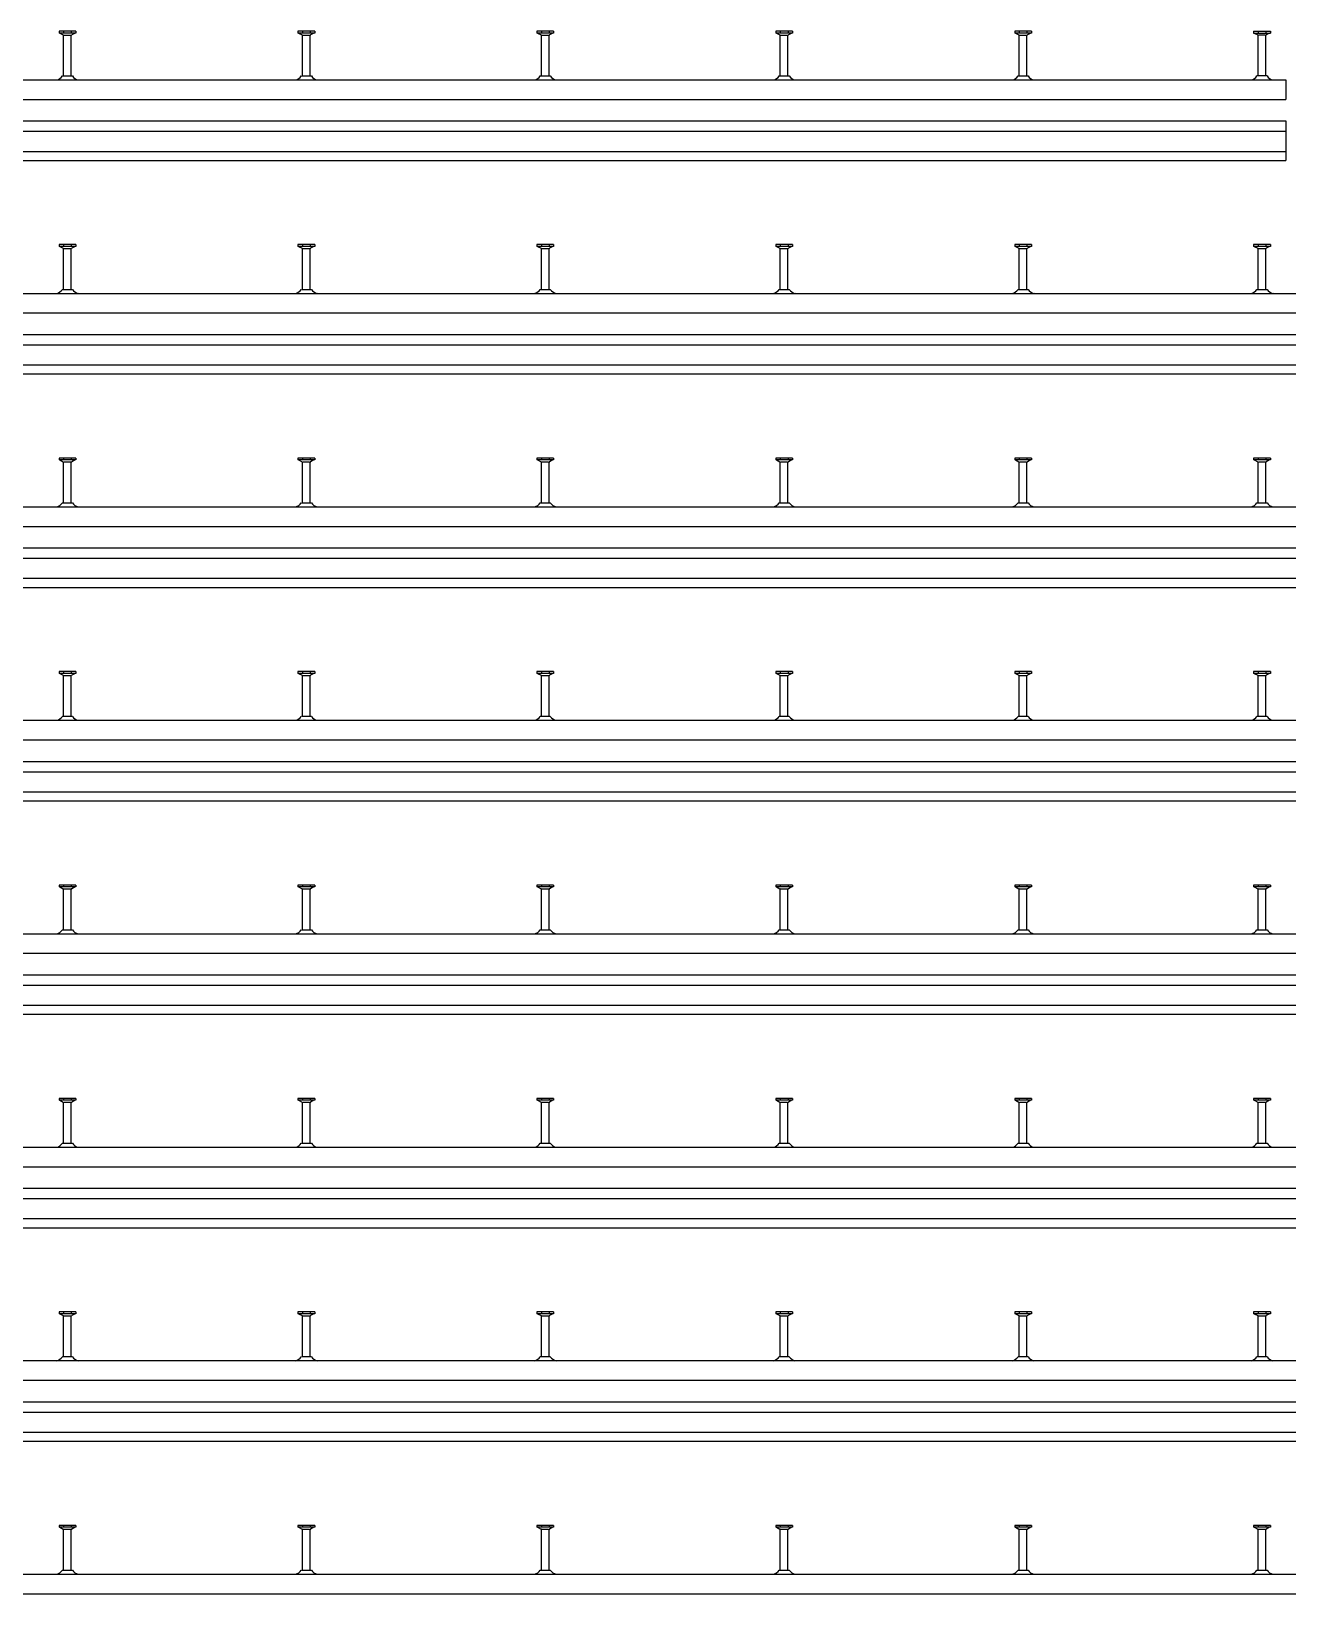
# Model space of a CAD drawing. Header units: millimetres. Extents: x -218 to 5913, y -3930 to 2743.
# Drawn here: x 1080 to 2395, y -2301 to -665 of the extents above; entities that cross this region are included whole.
import ezdxf

# ---------------------------------------------------------------- set-up
doc = ezdxf.new("R2010")
doc.units = ezdxf.units.MM
doc.header["$LTSCALE"] = 10
doc.layers.add('HALFEN', color=2, linetype='CONTINUOUS')

msp = doc.modelspace()

# ---------------------------------------------------------------- linework, layer by layer
at = {"layer": 'HALFEN'}
for p, q in [((1127, -665.2), (1109.5, -665.2)), ((1109.5, -665.2), (1109.5, -667.1)), ((1127, -667.1), (1109.5, -667.1)), ((1110.2, -667.1), (1113.8, -669)), ((1114.2, -665.5), (1114.2, -666.9)), ((1114.2, -712), (1114.2, -669.7)), ((1114.8, -669.2), (1121.7, -669.2)), ((1122.2, -712), (1122.2, -669.7)), ((1122.3, -665.5), (1122.3, -666.9)), ((1126.2, -667.1), (1122.7, -669)), ((1127, -665.2), (1127, -667.1)), ((1377, -665.2), (1359.5, -665.2)), ((1359.5, -665.2), (1359.5, -667.1)), ((1377, -667.1), (1359.5, -667.1)), ((1360.2, -667.1), (1363.8, -669)), ((1364.2, -665.5), (1364.2, -666.9)), ((1364.2, -712), (1364.2, -669.7)), ((1364.8, -669.2), (1371.7, -669.2)), ((1372.2, -712), (1372.2, -669.7)), ((1372.3, -665.5), (1372.3, -666.9)), ((1376.2, -667.1), (1372.7, -669)), ((1377, -665.2), (1377, -667.1)), ((1609.5, -665.2), (1609.5, -667.1)), ((1627, -665.2), (1609.5, -665.2)), ((1627, -667.1), (1609.5, -667.1)), ((1610.2, -667.1), (1613.8, -669)), ((1614.2, -665.5), (1614.2, -666.9)), ((1614.2, -712), (1614.2, -669.7)), ((1614.8, -669.2), (1621.7, -669.2)), ((1622.2, -712), (1622.2, -669.7)), ((1622.3, -665.5), (1622.3, -666.9)), ((1626.2, -667.1), (1622.7, -669)), ((1627, -665.2), (1627, -667.1)), ((1877, -665.2), (1859.5, -665.2)), ((1859.5, -665.2), (1859.5, -667.1)), ((1877, -667.1), (1859.5, -667.1)), ((1860.2, -667.1), (1863.8, -669)), ((1864.2, -665.5), (1864.2, -666.9)), ((1864.2, -712), (1864.2, -669.7)), ((1864.8, -669.2), (1871.7, -669.2)), ((1872.2, -712), (1872.2, -669.7)), ((1872.3, -665.5), (1872.3, -666.9)), ((1876.2, -667.1), (1872.7, -669)), ((1877, -665.2), (1877, -667.1)), ((2109.5, -665.2), (2109.5, -667.1)), ((2127, -665.2), (2109.5, -665.2)), ((2127, -667.1), (2109.5, -667.1)), ((2110.2, -667.1), (2113.8, -669)), ((2114.2, -665.5), (2114.2, -666.9)), ((2114.2, -712), (2114.2, -669.7)), ((2114.8, -669.2), (2121.7, -669.2)), ((2122.2, -712), (2122.2, -669.7)), ((2122.3, -665.5), (2122.3, -666.9)), ((2126.2, -667.1), (2122.7, -669)), ((2127, -665.2), (2127, -667.1)), ((2359.5, -665.2), (2377, -665.2)), ((2359.5, -665.2), (2359.5, -667.1)), ((2359.5, -667.1), (2377, -667.1)), ((2360.2, -667.1), (2363.8, -669)), ((2364.2, -665.5), (2364.2, -666.9)), ((2364.2, -712), (2364.2, -669.7)), ((2371.7, -669.2), (2364.8, -669.2)), ((2372.2, -712), (2372.2, -669.7)), ((2372.3, -665.5), (2372.3, -666.9)), ((2376.2, -667.1), (2372.7, -669)), ((2377, -665.2), (2377, -667.1)), ((-156.8, -716.2), (2393.2, -716.2)), ((1113, -712), (1123.5, -712)), ((1363, -712), (1373.5, -712)), ((1613, -712), (1623.5, -712)), ((1863, -712), (1873.5, -712)), ((2113, -712), (2123.5, -712)), ((2373.5, -712), (2363, -712)), ((2393.2, -716.2), (2393.2, -736.7)), ((-156.8, -736.7), (2393.2, -736.7)), ((-156.8, -759.2), (2393.2, -759.2)), ((2393.2, -759.2), (2393.2, -800.5)), ((-156.8, -770), (2393.2, -770)), ((-156.8, -791), (2393.2, -791)), ((-156.8, -800.5), (2393.2, -800.5)), ((1127, -888.7), (1109.5, -888.7)), ((1109.5, -888.7), (1109.5, -890.6)), ((1127, -890.6), (1109.5, -890.6)), ((1110.2, -890.6), (1113.8, -892.5)), ((1114.2, -889), (1114.2, -890.4)), ((1114.2, -935.5), (1114.2, -893.2)), ((1114.8, -892.7), (1121.7, -892.7)), ((1122.2, -935.5), (1122.2, -893.2)), ((1122.3, -889), (1122.3, -890.4)), ((1126.2, -890.6), (1122.7, -892.5)), ((1127, -888.7), (1127, -890.6)), ((1377, -888.7), (1359.5, -888.7)), ((1359.5, -888.7), (1359.5, -890.6)), ((1377, -890.6), (1359.5, -890.6)), ((1360.2, -890.6), (1363.8, -892.5)), ((1364.2, -889), (1364.2, -890.4)), ((1364.2, -935.5), (1364.2, -893.2)), ((1364.8, -892.7), (1371.7, -892.7)), ((1372.2, -935.5), (1372.2, -893.2)), ((1372.3, -889), (1372.3, -890.4)), ((1376.2, -890.6), (1372.7, -892.5)), ((1377, -888.7), (1377, -890.6)), ((1609.5, -888.7), (1609.5, -890.6)), ((1627, -888.7), (1609.5, -888.7)), ((1627, -890.6), (1609.5, -890.6)), ((1610.2, -890.6), (1613.8, -892.5)), ((1614.2, -889), (1614.2, -890.4)), ((1614.2, -935.5), (1614.2, -893.2)), ((1614.8, -892.7), (1621.7, -892.7)), ((1622.2, -935.5), (1622.2, -893.2)), ((1622.3, -889), (1622.3, -890.4)), ((1626.2, -890.6), (1622.7, -892.5)), ((1627, -888.7), (1627, -890.6)), ((1877, -888.7), (1859.5, -888.7)), ((1859.5, -888.7), (1859.5, -890.6)), ((1877, -890.6), (1859.5, -890.6)), ((1860.2, -890.6), (1863.8, -892.5)), ((1864.2, -889), (1864.2, -890.4)), ((1864.2, -935.5), (1864.2, -893.2)), ((1864.8, -892.7), (1871.7, -892.7)), ((1872.2, -935.5), (1872.2, -893.2)), ((1872.3, -889), (1872.3, -890.4)), ((1876.2, -890.6), (1872.7, -892.5)), ((1877, -888.7), (1877, -890.6)), ((2109.5, -888.7), (2109.5, -890.6)), ((2127, -888.7), (2109.5, -888.7)), ((2127, -890.6), (2109.5, -890.6)), ((2110.2, -890.6), (2113.8, -892.5)), ((2114.2, -889), (2114.2, -890.4)), ((2114.2, -935.5), (2114.2, -893.2)), ((2114.8, -892.7), (2121.7, -892.7)), ((2122.2, -935.5), (2122.2, -893.2)), ((2122.3, -889), (2122.3, -890.4)), ((2126.2, -890.6), (2122.7, -892.5)), ((2127, -888.7), (2127, -890.6)), ((2377, -888.7), (2359.5, -888.7)), ((2359.5, -888.7), (2359.5, -890.6)), ((2377, -890.6), (2359.5, -890.6)), ((2360.2, -890.6), (2363.8, -892.5)), ((2364.2, -889), (2364.2, -890.4)), ((2364.2, -935.5), (2364.2, -893.2)), ((2364.8, -892.7), (2371.7, -892.7)), ((2372.2, -935.5), (2372.2, -893.2)), ((2372.3, -889), (2372.3, -890.4)), ((2376.2, -890.6), (2372.7, -892.5)), ((2377, -888.7), (2377, -890.6)), ((-156.8, -939.7), (2643.2, -939.7)), ((1113, -935.5), (1123.5, -935.5)), ((1363, -935.5), (1373.5, -935.5)), ((1613, -935.5), (1623.5, -935.5)), ((1863, -935.5), (1873.5, -935.5)), ((2113, -935.5), (2123.5, -935.5)), ((2363, -935.5), (2373.5, -935.5)), ((-156.8, -960.2), (2643.2, -960.2)), ((-156.8, -982.7), (2643.2, -982.7)), ((-156.8, -993.5), (2643.2, -993.5)), ((-156.8, -1014.5), (2643.2, -1014.5)), ((-156.8, -1024), (2643.2, -1024)), ((1127, -1112.2), (1109.5, -1112.2)), ((1109.5, -1112.2), (1109.5, -1114.1)), ((1127, -1112.2), (1127, -1114.1)), ((1377, -1112.2), (1359.5, -1112.2)), ((1359.5, -1112.2), (1359.5, -1114.1)), ((1377, -1112.2), (1377, -1114.1)), ((1609.5, -1112.2), (1609.5, -1114.1)), ((1627, -1112.2), (1609.5, -1112.2)), ((1627, -1112.2), (1627, -1114.1)), ((1877, -1112.2), (1859.5, -1112.2)), ((1859.5, -1112.2), (1859.5, -1114.1)), ((1877, -1112.2), (1877, -1114.1)), ((2109.5, -1112.2), (2109.5, -1114.1)), ((2127, -1112.2), (2109.5, -1112.2)), ((2127, -1112.2), (2127, -1114.1)), ((2377, -1112.2), (2359.5, -1112.2)), ((2359.5, -1112.2), (2359.5, -1114.1)), ((2377, -1112.2), (2377, -1114.1)), ((1127, -1114.1), (1109.5, -1114.1)), ((1110.2, -1114.1), (1113.8, -1116)), ((1114.2, -1112.5), (1114.2, -1113.9)), ((1114.2, -1159), (1114.2, -1116.7)), ((1114.8, -1116.2), (1121.7, -1116.2)), ((1122.2, -1159), (1122.2, -1116.7)), ((1122.3, -1112.5), (1122.3, -1113.9)), ((1126.2, -1114.1), (1122.7, -1116)), ((1377, -1114.1), (1359.5, -1114.1)), ((1360.2, -1114.1), (1363.8, -1116)), ((1364.2, -1112.5), (1364.2, -1113.9)), ((1364.2, -1159), (1364.2, -1116.7)), ((1364.8, -1116.2), (1371.7, -1116.2)), ((1372.2, -1159), (1372.2, -1116.7)), ((1372.3, -1112.5), (1372.3, -1113.9)), ((1376.2, -1114.1), (1372.7, -1116)), ((1627, -1114.1), (1609.5, -1114.1)), ((1610.2, -1114.1), (1613.8, -1116)), ((1614.2, -1112.5), (1614.2, -1113.9)), ((1614.2, -1159), (1614.2, -1116.7)), ((1614.8, -1116.2), (1621.7, -1116.2)), ((1622.2, -1159), (1622.2, -1116.7)), ((1622.3, -1112.5), (1622.3, -1113.9)), ((1626.2, -1114.1), (1622.7, -1116)), ((1877, -1114.1), (1859.5, -1114.1)), ((1860.2, -1114.1), (1863.8, -1116)), ((1864.2, -1112.5), (1864.2, -1113.9)), ((1864.2, -1159), (1864.2, -1116.7)), ((1864.8, -1116.2), (1871.7, -1116.2)), ((1872.2, -1159), (1872.2, -1116.7)), ((1872.3, -1112.5), (1872.3, -1113.9)), ((1876.2, -1114.1), (1872.7, -1116)), ((2127, -1114.1), (2109.5, -1114.1)), ((2110.2, -1114.1), (2113.8, -1116)), ((2114.2, -1112.5), (2114.2, -1113.9)), ((2114.2, -1159), (2114.2, -1116.7)), ((2114.8, -1116.2), (2121.7, -1116.2)), ((2122.2, -1159), (2122.2, -1116.7)), ((2122.3, -1112.5), (2122.3, -1113.9)), ((2126.2, -1114.1), (2122.7, -1116)), ((2377, -1114.1), (2359.5, -1114.1)), ((2360.2, -1114.1), (2363.8, -1116)), ((2364.2, -1112.5), (2364.2, -1113.9)), ((2364.2, -1159), (2364.2, -1116.7)), ((2364.8, -1116.2), (2371.7, -1116.2)), ((2372.2, -1159), (2372.2, -1116.7)), ((2372.3, -1112.5), (2372.3, -1113.9)), ((2376.2, -1114.1), (2372.7, -1116)), ((1113, -1159), (1123.5, -1159)), ((1363, -1159), (1373.5, -1159)), ((1613, -1159), (1623.5, -1159)), ((1863, -1159), (1873.5, -1159)), ((2113, -1159), (2123.5, -1159)), ((2363, -1159), (2373.5, -1159)), ((-156.8, -1163.2), (2893.2, -1163.2)), ((-156.8, -1183.7), (2893.2, -1183.7)), ((-156.8, -1206.2), (2893.2, -1206.2)), ((-156.8, -1217), (2893.2, -1217)), ((-156.8, -1238), (2893.2, -1238)), ((-156.8, -1247.5), (2893.2, -1247.5)), ((1127, -1335.7), (1109.5, -1335.7)), ((1109.5, -1335.7), (1109.5, -1337.6)), ((1127, -1337.6), (1109.5, -1337.6)), ((1110.2, -1337.6), (1113.8, -1339.5)), ((1114.2, -1336), (1114.2, -1337.4)), ((1114.2, -1382.5), (1114.2, -1340.2)), ((1114.8, -1339.7), (1121.7, -1339.7)), ((1122.2, -1382.5), (1122.2, -1340.2)), ((1122.3, -1336), (1122.3, -1337.4)), ((1126.2, -1337.6), (1122.7, -1339.5)), ((1127, -1335.7), (1127, -1337.6)), ((1377, -1335.7), (1359.5, -1335.7)), ((1359.5, -1335.7), (1359.5, -1337.6)), ((1377, -1337.6), (1359.5, -1337.6)), ((1360.2, -1337.6), (1363.8, -1339.5)), ((1364.2, -1336), (1364.2, -1337.4)), ((1364.2, -1382.5), (1364.2, -1340.2)), ((1364.8, -1339.7), (1371.7, -1339.7)), ((1372.2, -1382.5), (1372.2, -1340.2)), ((1372.3, -1336), (1372.3, -1337.4)), ((1376.2, -1337.6), (1372.7, -1339.5)), ((1377, -1335.7), (1377, -1337.6)), ((1609.5, -1335.7), (1609.5, -1337.6)), ((1627, -1335.7), (1609.5, -1335.7)), ((1627, -1337.6), (1609.5, -1337.6)), ((1610.2, -1337.6), (1613.8, -1339.5)), ((1614.2, -1336), (1614.2, -1337.4)), ((1614.2, -1382.5), (1614.2, -1340.2)), ((1614.8, -1339.7), (1621.7, -1339.7)), ((1622.2, -1382.5), (1622.2, -1340.2)), ((1622.3, -1336), (1622.3, -1337.4)), ((1626.2, -1337.6), (1622.7, -1339.5)), ((1627, -1335.7), (1627, -1337.6)), ((1877, -1335.7), (1859.5, -1335.7)), ((1859.5, -1335.7), (1859.5, -1337.6)), ((1877, -1337.6), (1859.5, -1337.6)), ((1860.2, -1337.6), (1863.8, -1339.5)), ((1864.2, -1336), (1864.2, -1337.4)), ((1864.2, -1382.5), (1864.2, -1340.2)), ((1864.8, -1339.7), (1871.7, -1339.7)), ((1872.2, -1382.5), (1872.2, -1340.2)), ((1872.3, -1336), (1872.3, -1337.4)), ((1876.2, -1337.6), (1872.7, -1339.5)), ((1877, -1335.7), (1877, -1337.6)), ((2109.5, -1335.7), (2109.5, -1337.6)), ((2127, -1335.7), (2109.5, -1335.7)), ((2127, -1337.6), (2109.5, -1337.6)), ((2110.2, -1337.6), (2113.8, -1339.5)), ((2114.2, -1336), (2114.2, -1337.4)), ((2114.2, -1382.5), (2114.2, -1340.2)), ((2114.8, -1339.7), (2121.7, -1339.7)), ((2122.2, -1382.5), (2122.2, -1340.2)), ((2122.3, -1336), (2122.3, -1337.4)), ((2126.2, -1337.6), (2122.7, -1339.5)), ((2127, -1335.7), (2127, -1337.6)), ((2377, -1335.7), (2359.5, -1335.7)), ((2359.5, -1335.7), (2359.5, -1337.6)), ((2377, -1337.6), (2359.5, -1337.6)), ((2360.2, -1337.6), (2363.8, -1339.5)), ((2364.2, -1336), (2364.2, -1337.4)), ((2364.2, -1382.5), (2364.2, -1340.2)), ((2364.8, -1339.7), (2371.7, -1339.7)), ((2372.2, -1382.5), (2372.2, -1340.2)), ((2372.3, -1336), (2372.3, -1337.4)), ((2376.2, -1337.6), (2372.7, -1339.5)), ((2377, -1335.7), (2377, -1337.6)), ((-156.8, -1386.7), (3143.2, -1386.7)), ((1113, -1382.5), (1123.5, -1382.5)), ((1363, -1382.5), (1373.5, -1382.5)), ((1613, -1382.5), (1623.5, -1382.5)), ((1863, -1382.5), (1873.5, -1382.5)), ((2113, -1382.5), (2123.5, -1382.5)), ((2363, -1382.5), (2373.5, -1382.5)), ((-156.8, -1407.2), (3143.2, -1407.2)), ((-156.8, -1429.7), (3143.2, -1429.7)), ((-156.8, -1440.5), (3143.2, -1440.5)), ((-156.8, -1461.5), (3143.2, -1461.5)), ((-156.8, -1471), (3143.2, -1471)), ((1127, -1559.2), (1109.5, -1559.2)), ((1109.5, -1559.2), (1109.5, -1561.1)), ((1127, -1561.1), (1109.5, -1561.1)), ((1110.2, -1561.1), (1113.8, -1563)), ((1114.2, -1559.5), (1114.2, -1560.9)), ((1114.2, -1606), (1114.2, -1563.7)), ((1114.8, -1563.2), (1121.7, -1563.2)), ((1122.2, -1606), (1122.2, -1563.7)), ((1122.3, -1559.5), (1122.3, -1560.9)), ((1126.2, -1561.1), (1122.7, -1563)), ((1127, -1559.2), (1127, -1561.1)), ((1377, -1559.2), (1359.5, -1559.2)), ((1359.5, -1559.2), (1359.5, -1561.1)), ((1377, -1561.1), (1359.5, -1561.1)), ((1360.2, -1561.1), (1363.8, -1563)), ((1364.2, -1559.5), (1364.2, -1560.9)), ((1364.2, -1606), (1364.2, -1563.7)), ((1364.8, -1563.2), (1371.7, -1563.2)), ((1372.2, -1606), (1372.2, -1563.7)), ((1372.3, -1559.5), (1372.3, -1560.9)), ((1376.2, -1561.1), (1372.7, -1563)), ((1377, -1559.2), (1377, -1561.1)), ((1609.5, -1559.2), (1609.5, -1561.1)), ((1627, -1559.2), (1609.5, -1559.2)), ((1627, -1561.1), (1609.5, -1561.1)), ((1610.2, -1561.1), (1613.8, -1563)), ((1614.2, -1559.5), (1614.2, -1560.9)), ((1614.2, -1606), (1614.2, -1563.7)), ((1614.8, -1563.2), (1621.7, -1563.2)), ((1622.2, -1606), (1622.2, -1563.7)), ((1622.3, -1559.5), (1622.3, -1560.9)), ((1626.2, -1561.1), (1622.7, -1563)), ((1627, -1559.2), (1627, -1561.1)), ((1877, -1559.2), (1859.5, -1559.2)), ((1859.5, -1559.2), (1859.5, -1561.1)), ((1877, -1561.1), (1859.5, -1561.1)), ((1860.2, -1561.1), (1863.8, -1563)), ((1864.2, -1559.5), (1864.2, -1560.9)), ((1864.2, -1606), (1864.2, -1563.7)), ((1864.8, -1563.2), (1871.7, -1563.2)), ((1872.2, -1606), (1872.2, -1563.7)), ((1872.3, -1559.5), (1872.3, -1560.9)), ((1876.2, -1561.1), (1872.7, -1563)), ((1877, -1559.2), (1877, -1561.1)), ((2109.5, -1559.2), (2109.5, -1561.1)), ((2127, -1559.2), (2109.5, -1559.2)), ((2127, -1561.1), (2109.5, -1561.1)), ((2110.2, -1561.1), (2113.8, -1563)), ((2114.2, -1559.5), (2114.2, -1560.9)), ((2114.2, -1606), (2114.2, -1563.7)), ((2114.8, -1563.2), (2121.7, -1563.2)), ((2122.2, -1606), (2122.2, -1563.7)), ((2122.3, -1559.5), (2122.3, -1560.9)), ((2126.2, -1561.1), (2122.7, -1563)), ((2127, -1559.2), (2127, -1561.1)), ((2377, -1559.2), (2359.5, -1559.2)), ((2359.5, -1559.2), (2359.5, -1561.1)), ((2377, -1561.1), (2359.5, -1561.1)), ((2360.2, -1561.1), (2363.8, -1563)), ((2364.2, -1559.5), (2364.2, -1560.9)), ((2364.2, -1606), (2364.2, -1563.7)), ((2364.8, -1563.2), (2371.7, -1563.2)), ((2372.2, -1606), (2372.2, -1563.7)), ((2372.3, -1559.5), (2372.3, -1560.9)), ((2376.2, -1561.1), (2372.7, -1563)), ((2377, -1559.2), (2377, -1561.1)), ((-156.8, -1610.2), (3393.2, -1610.2)), ((1113, -1606), (1123.5, -1606)), ((1363, -1606), (1373.5, -1606)), ((1613, -1606), (1623.5, -1606)), ((1863, -1606), (1873.5, -1606)), ((2113, -1606), (2123.5, -1606)), ((2363, -1606), (2373.5, -1606)), ((-156.8, -1630.7), (3393.2, -1630.7)), ((-156.8, -1653.2), (3393.2, -1653.2)), ((-156.8, -1664), (3393.2, -1664)), ((-156.8, -1685), (3393.2, -1685)), ((-156.8, -1694.5), (3393.2, -1694.5)), ((1127, -1782.7), (1109.5, -1782.7)), ((1109.5, -1782.7), (1109.5, -1784.6)), ((1114.2, -1783), (1114.2, -1784.4)), ((1122.3, -1783), (1122.3, -1784.4)), ((1127, -1782.7), (1127, -1784.6)), ((1377, -1782.7), (1359.5, -1782.7)), ((1359.5, -1782.7), (1359.5, -1784.6)), ((1364.2, -1783), (1364.2, -1784.4)), ((1372.3, -1783), (1372.3, -1784.4)), ((1377, -1782.7), (1377, -1784.6)), ((1609.5, -1782.7), (1609.5, -1784.6)), ((1627, -1782.7), (1609.5, -1782.7)), ((1614.2, -1783), (1614.2, -1784.4)), ((1622.3, -1783), (1622.3, -1784.4)), ((1627, -1782.7), (1627, -1784.6)), ((1877, -1782.7), (1859.5, -1782.7)), ((1859.5, -1782.7), (1859.5, -1784.6)), ((1864.2, -1783), (1864.2, -1784.4)), ((1872.3, -1783), (1872.3, -1784.4)), ((1877, -1782.7), (1877, -1784.6)), ((2109.5, -1782.7), (2109.5, -1784.6)), ((2127, -1782.7), (2109.5, -1782.7)), ((2114.2, -1783), (2114.2, -1784.4)), ((2122.3, -1783), (2122.3, -1784.4)), ((2127, -1782.7), (2127, -1784.6)), ((2377, -1782.7), (2359.5, -1782.7)), ((2359.5, -1782.7), (2359.5, -1784.6)), ((2364.2, -1783), (2364.2, -1784.4)), ((2372.3, -1783), (2372.3, -1784.4)), ((2377, -1782.7), (2377, -1784.6)), ((1127, -1784.6), (1109.5, -1784.6)), ((1110.2, -1784.6), (1113.8, -1786.5)), ((1114.2, -1829.5), (1114.2, -1787.2)), ((1114.8, -1786.7), (1121.7, -1786.7)), ((1122.2, -1829.5), (1122.2, -1787.2)), ((1126.2, -1784.6), (1122.7, -1786.5)), ((1377, -1784.6), (1359.5, -1784.6)), ((1360.2, -1784.6), (1363.8, -1786.5)), ((1364.2, -1829.5), (1364.2, -1787.2)), ((1364.8, -1786.7), (1371.7, -1786.7)), ((1372.2, -1829.5), (1372.2, -1787.2)), ((1376.2, -1784.6), (1372.7, -1786.5)), ((1627, -1784.6), (1609.5, -1784.6)), ((1610.2, -1784.6), (1613.8, -1786.5)), ((1614.2, -1829.5), (1614.2, -1787.2)), ((1614.8, -1786.7), (1621.7, -1786.7)), ((1622.2, -1829.5), (1622.2, -1787.2)), ((1626.2, -1784.6), (1622.7, -1786.5)), ((1877, -1784.6), (1859.5, -1784.6)), ((1860.2, -1784.6), (1863.8, -1786.5)), ((1864.2, -1829.5), (1864.2, -1787.2)), ((1864.8, -1786.7), (1871.7, -1786.7)), ((1872.2, -1829.5), (1872.2, -1787.2)), ((1876.2, -1784.6), (1872.7, -1786.5)), ((2127, -1784.6), (2109.5, -1784.6)), ((2110.2, -1784.6), (2113.8, -1786.5)), ((2114.2, -1829.5), (2114.2, -1787.2)), ((2114.8, -1786.7), (2121.7, -1786.7)), ((2122.2, -1829.5), (2122.2, -1787.2)), ((2126.2, -1784.6), (2122.7, -1786.5)), ((2377, -1784.6), (2359.5, -1784.6)), ((2360.2, -1784.6), (2363.8, -1786.5)), ((2364.2, -1829.5), (2364.2, -1787.2)), ((2364.8, -1786.7), (2371.7, -1786.7)), ((2372.2, -1829.5), (2372.2, -1787.2)), ((2376.2, -1784.6), (2372.7, -1786.5)), ((1113, -1829.5), (1123.5, -1829.5)), ((1363, -1829.5), (1373.5, -1829.5)), ((1613, -1829.5), (1623.5, -1829.5)), ((1863, -1829.5), (1873.5, -1829.5)), ((2113, -1829.5), (2123.5, -1829.5)), ((2363, -1829.5), (2373.5, -1829.5)), ((-156.8, -1833.7), (3643.2, -1833.7)), ((-156.8, -1854.2), (3643.2, -1854.2)), ((-156.8, -1876.7), (3643.2, -1876.7)), ((-156.8, -1887.5), (3643.2, -1887.5)), ((-156.8, -1908.5), (3643.2, -1908.5)), ((-156.8, -1918), (3643.2, -1918)), ((1127, -2006.2), (1109.5, -2006.2)), ((1109.5, -2006.2), (1109.5, -2008.1)), ((1127, -2008.1), (1109.5, -2008.1)), ((1110.2, -2008.1), (1113.8, -2010)), ((1114.2, -2006.5), (1114.2, -2007.9)), ((1114.2, -2053), (1114.2, -2010.7)), ((1114.8, -2010.2), (1121.7, -2010.2)), ((1122.2, -2053), (1122.2, -2010.7)), ((1122.3, -2006.5), (1122.3, -2007.9)), ((1126.2, -2008.1), (1122.7, -2010)), ((1127, -2006.2), (1127, -2008.1)), ((1377, -2006.2), (1359.5, -2006.2)), ((1359.5, -2006.2), (1359.5, -2008.1)), ((1377, -2008.1), (1359.5, -2008.1)), ((1360.2, -2008.1), (1363.8, -2010)), ((1364.2, -2006.5), (1364.2, -2007.9)), ((1364.2, -2053), (1364.2, -2010.7)), ((1364.8, -2010.2), (1371.7, -2010.2)), ((1372.2, -2053), (1372.2, -2010.7)), ((1372.3, -2006.5), (1372.3, -2007.9)), ((1376.2, -2008.1), (1372.7, -2010)), ((1377, -2006.2), (1377, -2008.1)), ((1609.5, -2006.2), (1609.5, -2008.1)), ((1627, -2006.2), (1609.5, -2006.2)), ((1627, -2008.1), (1609.5, -2008.1)), ((1610.2, -2008.1), (1613.8, -2010)), ((1614.2, -2006.5), (1614.2, -2007.9)), ((1614.2, -2053), (1614.2, -2010.7)), ((1614.8, -2010.2), (1621.7, -2010.2)), ((1622.2, -2053), (1622.2, -2010.7)), ((1622.3, -2006.5), (1622.3, -2007.9)), ((1626.2, -2008.1), (1622.7, -2010)), ((1627, -2006.2), (1627, -2008.1)), ((1877, -2006.2), (1859.5, -2006.2)), ((1859.5, -2006.2), (1859.5, -2008.1)), ((1877, -2008.1), (1859.5, -2008.1)), ((1860.2, -2008.1), (1863.8, -2010)), ((1864.2, -2006.5), (1864.2, -2007.9)), ((1864.2, -2053), (1864.2, -2010.7)), ((1864.8, -2010.2), (1871.7, -2010.2)), ((1872.2, -2053), (1872.2, -2010.7)), ((1872.3, -2006.5), (1872.3, -2007.9)), ((1876.2, -2008.1), (1872.7, -2010)), ((1877, -2006.2), (1877, -2008.1)), ((2109.5, -2006.2), (2109.5, -2008.1)), ((2127, -2006.2), (2109.5, -2006.2)), ((2127, -2008.1), (2109.5, -2008.1)), ((2110.2, -2008.1), (2113.8, -2010)), ((2114.2, -2006.5), (2114.2, -2007.9)), ((2114.2, -2053), (2114.2, -2010.7)), ((2114.8, -2010.2), (2121.7, -2010.2)), ((2122.2, -2053), (2122.2, -2010.7)), ((2122.3, -2006.5), (2122.3, -2007.9)), ((2126.2, -2008.1), (2122.7, -2010)), ((2127, -2006.2), (2127, -2008.1)), ((2377, -2006.2), (2359.5, -2006.2)), ((2359.5, -2006.2), (2359.5, -2008.1)), ((2377, -2008.1), (2359.5, -2008.1)), ((2360.2, -2008.1), (2363.8, -2010)), ((2364.2, -2006.5), (2364.2, -2007.9)), ((2364.2, -2053), (2364.2, -2010.7)), ((2364.8, -2010.2), (2371.7, -2010.2)), ((2372.2, -2053), (2372.2, -2010.7)), ((2372.3, -2006.5), (2372.3, -2007.9)), ((2376.2, -2008.1), (2372.7, -2010)), ((2377, -2006.2), (2377, -2008.1)), ((-156.8, -2057.2), (3893.2, -2057.2)), ((1113, -2053), (1123.5, -2053)), ((1363, -2053), (1373.5, -2053)), ((1613, -2053), (1623.5, -2053)), ((1863, -2053), (1873.5, -2053)), ((2113, -2053), (2123.5, -2053)), ((2363, -2053), (2373.5, -2053)), ((-156.8, -2077.7), (3893.2, -2077.7)), ((-156.8, -2100.2), (3893.2, -2100.2)), ((-156.8, -2111), (3893.2, -2111)), ((-156.8, -2132), (3893.2, -2132)), ((-156.8, -2141.6), (3893.2, -2141.6)), ((1127, -2229.7), (1109.5, -2229.7)), ((1109.5, -2229.7), (1109.5, -2231.6)), ((1127, -2231.6), (1109.5, -2231.6)), ((1110.2, -2231.6), (1113.8, -2233.5)), ((1114.2, -2230), (1114.2, -2231.4)), ((1114.2, -2276.5), (1114.2, -2234.2)), ((1114.8, -2233.7), (1121.7, -2233.7)), ((1122.2, -2276.5), (1122.2, -2234.2)), ((1122.3, -2230), (1122.3, -2231.4)), ((1126.2, -2231.6), (1122.7, -2233.5)), ((1127, -2229.7), (1127, -2231.6)), ((1377, -2229.7), (1359.5, -2229.7)), ((1359.5, -2229.7), (1359.5, -2231.6)), ((1377, -2231.6), (1359.5, -2231.6)), ((1360.2, -2231.6), (1363.8, -2233.5)), ((1364.2, -2230), (1364.2, -2231.4)), ((1364.2, -2276.5), (1364.2, -2234.2)), ((1364.8, -2233.7), (1371.7, -2233.7)), ((1372.2, -2276.5), (1372.2, -2234.2)), ((1372.3, -2230), (1372.3, -2231.4)), ((1376.2, -2231.6), (1372.7, -2233.5)), ((1377, -2229.7), (1377, -2231.6)), ((1609.5, -2229.7), (1609.5, -2231.6)), ((1627, -2229.7), (1609.5, -2229.7)), ((1627, -2231.6), (1609.5, -2231.6)), ((1610.2, -2231.6), (1613.8, -2233.5)), ((1614.2, -2230), (1614.2, -2231.4)), ((1614.2, -2276.5), (1614.2, -2234.2)), ((1614.8, -2233.7), (1621.7, -2233.7)), ((1622.2, -2276.5), (1622.2, -2234.2)), ((1622.3, -2230), (1622.3, -2231.4)), ((1626.2, -2231.6), (1622.7, -2233.5)), ((1627, -2229.7), (1627, -2231.6)), ((1877, -2229.7), (1859.5, -2229.7)), ((1859.5, -2229.7), (1859.5, -2231.6)), ((1877, -2231.6), (1859.5, -2231.6)), ((1860.2, -2231.6), (1863.8, -2233.5)), ((1864.2, -2230), (1864.2, -2231.4)), ((1864.2, -2276.5), (1864.2, -2234.2)), ((1864.8, -2233.7), (1871.7, -2233.7)), ((1872.2, -2276.5), (1872.2, -2234.2)), ((1872.3, -2230), (1872.3, -2231.4)), ((1876.2, -2231.6), (1872.7, -2233.5)), ((1877, -2229.7), (1877, -2231.6)), ((2109.5, -2229.7), (2109.5, -2231.6)), ((2127, -2229.7), (2109.5, -2229.7)), ((2127, -2231.6), (2109.5, -2231.6)), ((2110.2, -2231.6), (2113.8, -2233.5)), ((2114.2, -2230), (2114.2, -2231.4)), ((2114.2, -2276.5), (2114.2, -2234.2)), ((2114.8, -2233.7), (2121.7, -2233.7)), ((2122.2, -2276.5), (2122.2, -2234.2)), ((2122.3, -2230), (2122.3, -2231.4)), ((2126.2, -2231.6), (2122.7, -2233.5)), ((2127, -2229.7), (2127, -2231.6)), ((2377, -2229.7), (2359.5, -2229.7)), ((2359.5, -2229.7), (2359.5, -2231.6)), ((2377, -2231.6), (2359.5, -2231.6)), ((2360.2, -2231.6), (2363.8, -2233.5)), ((2364.2, -2230), (2364.2, -2231.4)), ((2364.2, -2276.5), (2364.2, -2234.2)), ((2364.8, -2233.7), (2371.7, -2233.7)), ((2372.2, -2276.5), (2372.2, -2234.2)), ((2372.3, -2230), (2372.3, -2231.4)), ((2376.2, -2231.6), (2372.7, -2233.5)), ((2377, -2229.7), (2377, -2231.6)), ((-156.8, -2280.7), (4143.2, -2280.7)), ((1113, -2276.5), (1123.5, -2276.5)), ((1363, -2276.5), (1373.5, -2276.5)), ((1613, -2276.5), (1623.5, -2276.5)), ((1863, -2276.5), (1873.5, -2276.5)), ((2113, -2276.5), (2123.5, -2276.5)), ((2363, -2276.5), (2373.5, -2276.5)), ((-156.8, -2301.2), (4143.2, -2301.2))]:
    msp.add_line(p, q, dxfattribs=at)
for centre, radius, start, end in [((1113.5, -669.7), 0.8, 0, 62.3005), ((1123, -669.7), 0.8, 117.6995, 180), ((1363.5, -669.7), 0.8, 0, 62.3005), ((1373, -669.7), 0.8, 117.6995, 180), ((1613.5, -669.7), 0.8, 0, 62.3005), ((1623, -669.7), 0.8, 117.6995, 180), ((1863.5, -669.7), 0.8, 0, 62.3005), ((1873, -669.7), 0.8, 117.6995, 180), ((2113.4, -669.7), 0.8, 0, 62.3005), ((2123.1, -669.7), 0.8, 117.6995, 180), ((2363.4, -669.7), 0.8, 0, 62.3005), ((2373.1, -669.7), 0.8, 117.6995, 180), ((1106.5, -714.2), 2, 270, 283.1804), ((1104.7, -706.5), 10, 283.1804, 326.0185), ((1131.8, -706.5), 10, 213.9815, 256.8196), ((1130, -714.2), 2, 256.8196, 270), ((1356.5, -714.2), 2, 270, 283.1804), ((1354.7, -706.5), 10, 283.1804, 326.0185), ((1381.8, -706.5), 10, 213.9815, 256.8196), ((1380, -714.2), 2, 256.8196, 270), ((1606.5, -714.2), 2, 270, 283.1804), ((1604.7, -706.5), 10, 283.1804, 326.0185), ((1631.8, -706.5), 10, 213.9815, 256.8196), ((1630, -714.2), 2, 256.8196, 270), ((1856.5, -714.2), 2, 270, 283.1804), ((1854.7, -706.5), 10, 283.1804, 326.0185), ((1881.8, -706.5), 10, 213.9815, 256.8196), ((1880, -714.2), 2, 256.8196, 270), ((2106.5, -714.2), 2, 270, 283.1804), ((2104.7, -706.5), 10, 283.1804, 326.0185), ((2131.8, -706.5), 10, 213.9815, 256.8196), ((2130, -714.2), 2, 256.8196, 270), ((2356.5, -714.2), 2, 270, 283.1804), ((2354.7, -706.5), 10, 283.1804, 326.0185), ((2381.8, -706.5), 10, 213.9815, 256.8196), ((2380, -714.2), 2, 256.8196, 270), ((1113.5, -893.2), 0.8, 0, 62.3005), ((1123, -893.2), 0.8, 117.6995, 180), ((1363.5, -893.2), 0.8, 0, 62.3005), ((1373, -893.2), 0.8, 117.6995, 180), ((1613.5, -893.2), 0.8, 0, 62.3005), ((1623, -893.2), 0.8, 117.6995, 180), ((1863.5, -893.2), 0.8, 0, 62.3005), ((1873, -893.2), 0.8, 117.6995, 180), ((2113.4, -893.2), 0.8, 0, 62.3005), ((2123.1, -893.2), 0.8, 117.6995, 180), ((2363.4, -893.2), 0.8, 0, 62.3005), ((2373.1, -893.2), 0.8, 117.6995, 180), ((1106.5, -937.7), 2, 270, 283.1804), ((1104.7, -930), 10, 283.1804, 326.0185), ((1131.8, -930), 10, 213.9815, 256.8196), ((1130, -937.7), 2, 256.8196, 270), ((1356.5, -937.7), 2, 270, 283.1804), ((1354.7, -930), 10, 283.1804, 326.0185), ((1381.8, -930), 10, 213.9815, 256.8196), ((1380, -937.7), 2, 256.8196, 270), ((1606.5, -937.7), 2, 270, 283.1804), ((1604.7, -930), 10, 283.1804, 326.0185), ((1631.8, -930), 10, 213.9815, 256.8196), ((1630, -937.7), 2, 256.8196, 270), ((1856.5, -937.7), 2, 270, 283.1804), ((1854.7, -930), 10, 283.1804, 326.0185), ((1881.8, -930), 10, 213.9815, 256.8196), ((1880, -937.7), 2, 256.8196, 270), ((2106.5, -937.7), 2, 270, 283.1804), ((2104.7, -930), 10, 283.1804, 326.0185), ((2131.8, -930), 10, 213.9815, 256.8196), ((2130, -937.7), 2, 256.8196, 270), ((2356.5, -937.7), 2, 270, 283.1804), ((2354.7, -930), 10, 283.1804, 326.0185), ((2381.8, -930), 10, 213.9815, 256.8196), ((2380, -937.7), 2, 256.8196, 270), ((1113.5, -1116.7), 0.8, 0, 62.3005), ((1123, -1116.7), 0.8, 117.6995, 180), ((1363.5, -1116.7), 0.8, 0, 62.3005), ((1373, -1116.7), 0.8, 117.6995, 180), ((1613.5, -1116.7), 0.8, 0, 62.3005), ((1623, -1116.7), 0.8, 117.6995, 180), ((1863.5, -1116.7), 0.8, 0, 62.3005), ((1873, -1116.7), 0.8, 117.6995, 180), ((2113.4, -1116.7), 0.8, 0, 62.3005), ((2123.1, -1116.7), 0.8, 117.6995, 180), ((2363.4, -1116.7), 0.8, 0, 62.3005), ((2373.1, -1116.7), 0.8, 117.6995, 180), ((1104.7, -1153.5), 10, 283.1804, 326.0185), ((1131.8, -1153.5), 10, 213.9815, 256.8196), ((1354.7, -1153.5), 10, 283.1804, 326.0185), ((1381.8, -1153.5), 10, 213.9815, 256.8196), ((1604.7, -1153.5), 10, 283.1804, 326.0185), ((1631.8, -1153.5), 10, 213.9815, 256.8196), ((1854.7, -1153.5), 10, 283.1804, 326.0185), ((1881.8, -1153.5), 10, 213.9815, 256.8196), ((2104.7, -1153.5), 10, 283.1804, 326.0185), ((2131.8, -1153.5), 10, 213.9815, 256.8196), ((2354.7, -1153.5), 10, 283.1804, 326.0185), ((2381.8, -1153.5), 10, 213.9815, 256.8196), ((1106.5, -1161.2), 2, 270, 283.1804), ((1130, -1161.2), 2, 256.8196, 270), ((1356.5, -1161.2), 2, 270, 283.1804), ((1380, -1161.2), 2, 256.8196, 270), ((1606.5, -1161.2), 2, 270, 283.1804), ((1630, -1161.2), 2, 256.8196, 270), ((1856.5, -1161.2), 2, 270, 283.1804), ((1880, -1161.2), 2, 256.8196, 270), ((2106.5, -1161.2), 2, 270, 283.1804), ((2130, -1161.2), 2, 256.8196, 270), ((2356.5, -1161.2), 2, 270, 283.1804), ((2380, -1161.2), 2, 256.8196, 270), ((1113.5, -1340.2), 0.8, 0, 62.3005), ((1123, -1340.2), 0.8, 117.6995, 180), ((1363.5, -1340.2), 0.8, 0, 62.3005), ((1373, -1340.2), 0.8, 117.6995, 180), ((1613.5, -1340.2), 0.8, 0, 62.3005), ((1623, -1340.2), 0.8, 117.6995, 180), ((1863.5, -1340.2), 0.8, 0, 62.3005), ((1873, -1340.2), 0.8, 117.6995, 180), ((2113.4, -1340.2), 0.8, 0, 62.3005), ((2123.1, -1340.2), 0.8, 117.6995, 180), ((2363.4, -1340.2), 0.8, 0, 62.3005), ((2373.1, -1340.2), 0.8, 117.6995, 180), ((1106.5, -1384.7), 2, 270, 283.1804), ((1104.7, -1377), 10, 283.1804, 326.0185), ((1131.8, -1377), 10, 213.9815, 256.8196), ((1130, -1384.7), 2, 256.8196, 270), ((1356.5, -1384.7), 2, 270, 283.1804), ((1354.7, -1377), 10, 283.1804, 326.0185), ((1381.8, -1377), 10, 213.9815, 256.8196), ((1380, -1384.7), 2, 256.8196, 270), ((1606.5, -1384.7), 2, 270, 283.1804), ((1604.7, -1377), 10, 283.1804, 326.0185), ((1631.8, -1377), 10, 213.9815, 256.8196), ((1630, -1384.7), 2, 256.8196, 270), ((1856.5, -1384.7), 2, 270, 283.1804), ((1854.7, -1377), 10, 283.1804, 326.0185), ((1881.8, -1377), 10, 213.9815, 256.8196), ((1880, -1384.7), 2, 256.8196, 270), ((2106.5, -1384.7), 2, 270, 283.1804), ((2104.7, -1377), 10, 283.1804, 326.0185), ((2131.8, -1377), 10, 213.9815, 256.8196), ((2130, -1384.7), 2, 256.8196, 270), ((2356.5, -1384.7), 2, 270, 283.1804), ((2354.7, -1377), 10, 283.1804, 326.0185), ((2381.8, -1377), 10, 213.9815, 256.8196), ((2380, -1384.7), 2, 256.8196, 270), ((1113.5, -1563.7), 0.8, 0, 62.3005), ((1123, -1563.7), 0.8, 117.6995, 180), ((1363.5, -1563.7), 0.8, 0, 62.3005), ((1373, -1563.7), 0.8, 117.6995, 180), ((1613.5, -1563.7), 0.8, 0, 62.3005), ((1623, -1563.7), 0.8, 117.6995, 180), ((1863.5, -1563.7), 0.8, 0, 62.3005), ((1873, -1563.7), 0.8, 117.6995, 180), ((2113.4, -1563.7), 0.8, 0, 62.3005), ((2123.1, -1563.7), 0.8, 117.6995, 180), ((2363.4, -1563.7), 0.8, 0, 62.3005), ((2373.1, -1563.7), 0.8, 117.6995, 180), ((1106.5, -1608.2), 2, 270, 283.1804), ((1104.7, -1600.5), 10, 283.1804, 326.0185), ((1131.8, -1600.5), 10, 213.9815, 256.8196), ((1130, -1608.2), 2, 256.8196, 270), ((1356.5, -1608.2), 2, 270, 283.1804), ((1354.7, -1600.5), 10, 283.1804, 326.0185), ((1381.8, -1600.5), 10, 213.9815, 256.8196), ((1380, -1608.2), 2, 256.8196, 270), ((1606.5, -1608.2), 2, 270, 283.1804), ((1604.7, -1600.5), 10, 283.1804, 326.0185), ((1631.8, -1600.5), 10, 213.9815, 256.8196), ((1630, -1608.2), 2, 256.8196, 270), ((1856.5, -1608.2), 2, 270, 283.1804), ((1854.7, -1600.5), 10, 283.1804, 326.0185), ((1881.8, -1600.5), 10, 213.9815, 256.8196), ((1880, -1608.2), 2, 256.8196, 270), ((2106.5, -1608.2), 2, 270, 283.1804), ((2104.7, -1600.5), 10, 283.1804, 326.0185), ((2131.8, -1600.5), 10, 213.9815, 256.8196), ((2130, -1608.2), 2, 256.8196, 270), ((2356.5, -1608.2), 2, 270, 283.1804), ((2354.7, -1600.5), 10, 283.1804, 326.0185), ((2381.8, -1600.5), 10, 213.9815, 256.8196), ((2380, -1608.2), 2, 256.8196, 270), ((1113.5, -1787.2), 0.8, 0, 62.3005), ((1123, -1787.2), 0.8, 117.6995, 180), ((1363.5, -1787.2), 0.8, 0, 62.3005), ((1373, -1787.2), 0.8, 117.6995, 180), ((1613.5, -1787.2), 0.8, 0, 62.3005), ((1623, -1787.2), 0.8, 117.6995, 180), ((1863.5, -1787.2), 0.8, 0, 62.3005), ((1873, -1787.2), 0.8, 117.6995, 180), ((2113.4, -1787.2), 0.8, 0, 62.3005), ((2123.1, -1787.2), 0.8, 117.6995, 180), ((2363.4, -1787.2), 0.8, 0, 62.3005), ((2373.1, -1787.2), 0.8, 117.6995, 180), ((1104.7, -1824), 10, 283.1804, 326.0185), ((1131.8, -1824), 10, 213.9815, 256.8196), ((1354.7, -1824), 10, 283.1804, 326.0185), ((1381.8, -1824), 10, 213.9815, 256.8196), ((1604.7, -1824), 10, 283.1804, 326.0185), ((1631.8, -1824), 10, 213.9815, 256.8196), ((1854.7, -1824), 10, 283.1804, 326.0185), ((1881.8, -1824), 10, 213.9815, 256.8196), ((2104.7, -1824), 10, 283.1804, 326.0185), ((2131.8, -1824), 10, 213.9815, 256.8196), ((2354.7, -1824), 10, 283.1804, 326.0185), ((2381.8, -1824), 10, 213.9815, 256.8196), ((1106.5, -1831.7), 2, 270, 283.1804), ((1130, -1831.7), 2, 256.8196, 270), ((1356.5, -1831.7), 2, 270, 283.1804), ((1380, -1831.7), 2, 256.8196, 270), ((1606.5, -1831.7), 2, 270, 283.1804), ((1630, -1831.7), 2, 256.8196, 270), ((1856.5, -1831.7), 2, 270, 283.1804), ((1880, -1831.7), 2, 256.8196, 270), ((2106.5, -1831.7), 2, 270, 283.1804), ((2130, -1831.7), 2, 256.8196, 270), ((2356.5, -1831.7), 2, 270, 283.1804), ((2380, -1831.7), 2, 256.8196, 270), ((1113.5, -2010.7), 0.8, 0, 62.3005), ((1123, -2010.7), 0.8, 117.6995, 180), ((1363.5, -2010.7), 0.8, 0, 62.3005), ((1373, -2010.7), 0.8, 117.6995, 180), ((1613.5, -2010.7), 0.8, 0, 62.3005), ((1623, -2010.7), 0.8, 117.6995, 180), ((1863.5, -2010.7), 0.8, 0, 62.3005), ((1873, -2010.7), 0.8, 117.6995, 180), ((2113.4, -2010.7), 0.8, 0, 62.3005), ((2123.1, -2010.7), 0.8, 117.6995, 180), ((2363.4, -2010.7), 0.8, 0, 62.3005), ((2373.1, -2010.7), 0.8, 117.6995, 180), ((1106.5, -2055.2), 2, 270, 283.1804), ((1104.7, -2047.5), 10, 283.1804, 326.0185), ((1131.8, -2047.5), 10, 213.9815, 256.8196), ((1130, -2055.2), 2, 256.8196, 270), ((1356.5, -2055.2), 2, 270, 283.1804), ((1354.7, -2047.5), 10, 283.1804, 326.0185), ((1381.8, -2047.5), 10, 213.9815, 256.8196), ((1380, -2055.2), 2, 256.8196, 270), ((1606.5, -2055.2), 2, 270, 283.1804), ((1604.7, -2047.5), 10, 283.1804, 326.0185), ((1631.8, -2047.5), 10, 213.9815, 256.8196), ((1630, -2055.2), 2, 256.8196, 270), ((1856.5, -2055.2), 2, 270, 283.1804), ((1854.7, -2047.5), 10, 283.1804, 326.0185), ((1881.8, -2047.5), 10, 213.9815, 256.8196), ((1880, -2055.2), 2, 256.8196, 270), ((2106.5, -2055.2), 2, 270, 283.1804), ((2104.7, -2047.5), 10, 283.1804, 326.0185), ((2131.8, -2047.5), 10, 213.9815, 256.8196), ((2130, -2055.2), 2, 256.8196, 270), ((2356.5, -2055.2), 2, 270, 283.1804), ((2354.7, -2047.5), 10, 283.1804, 326.0185), ((2381.8, -2047.5), 10, 213.9815, 256.8196), ((2380, -2055.2), 2, 256.8196, 270), ((1113.5, -2234.2), 0.8, 0, 62.3005), ((1123, -2234.2), 0.8, 117.6995, 180), ((1363.5, -2234.2), 0.8, 0, 62.3005), ((1373, -2234.2), 0.8, 117.6995, 180), ((1613.5, -2234.2), 0.8, 0, 62.3005), ((1623, -2234.2), 0.8, 117.6995, 180), ((1863.5, -2234.2), 0.8, 0, 62.3005), ((1873, -2234.2), 0.8, 117.6995, 180), ((2113.4, -2234.2), 0.8, 0, 62.3005), ((2123.1, -2234.2), 0.8, 117.6995, 180), ((2363.4, -2234.2), 0.8, 0, 62.3005), ((2373.1, -2234.2), 0.8, 117.6995, 180), ((1106.5, -2278.7), 2, 270, 283.1804), ((1104.7, -2271), 10, 283.1804, 326.0185), ((1131.8, -2271), 10, 213.9815, 256.8196), ((1130, -2278.7), 2, 256.8196, 270), ((1356.5, -2278.7), 2, 270, 283.1804), ((1354.7, -2271), 10, 283.1804, 326.0185), ((1381.8, -2271), 10, 213.9815, 256.8196), ((1380, -2278.7), 2, 256.8196, 270), ((1606.5, -2278.7), 2, 270, 283.1804), ((1604.7, -2271), 10, 283.1804, 326.0185), ((1631.8, -2271), 10, 213.9815, 256.8196), ((1630, -2278.7), 2, 256.8196, 270), ((1856.5, -2278.7), 2, 270, 283.1804), ((1854.7, -2271), 10, 283.1804, 326.0185), ((1881.8, -2271), 10, 213.9815, 256.8196), ((1880, -2278.7), 2, 256.8196, 270), ((2106.5, -2278.7), 2, 270, 283.1804), ((2104.7, -2271), 10, 283.1804, 326.0185), ((2131.8, -2271), 10, 213.9815, 256.8196), ((2130, -2278.7), 2, 256.8196, 270), ((2356.5, -2278.7), 2, 270, 283.1804), ((2354.7, -2271), 10, 283.1804, 326.0185), ((2381.8, -2271), 10, 213.9815, 256.8196), ((2380, -2278.7), 2, 256.8196, 270)]:
    msp.add_arc(centre, radius, start, end, dxfattribs=at)

doc.saveas('drawing.dxf')
